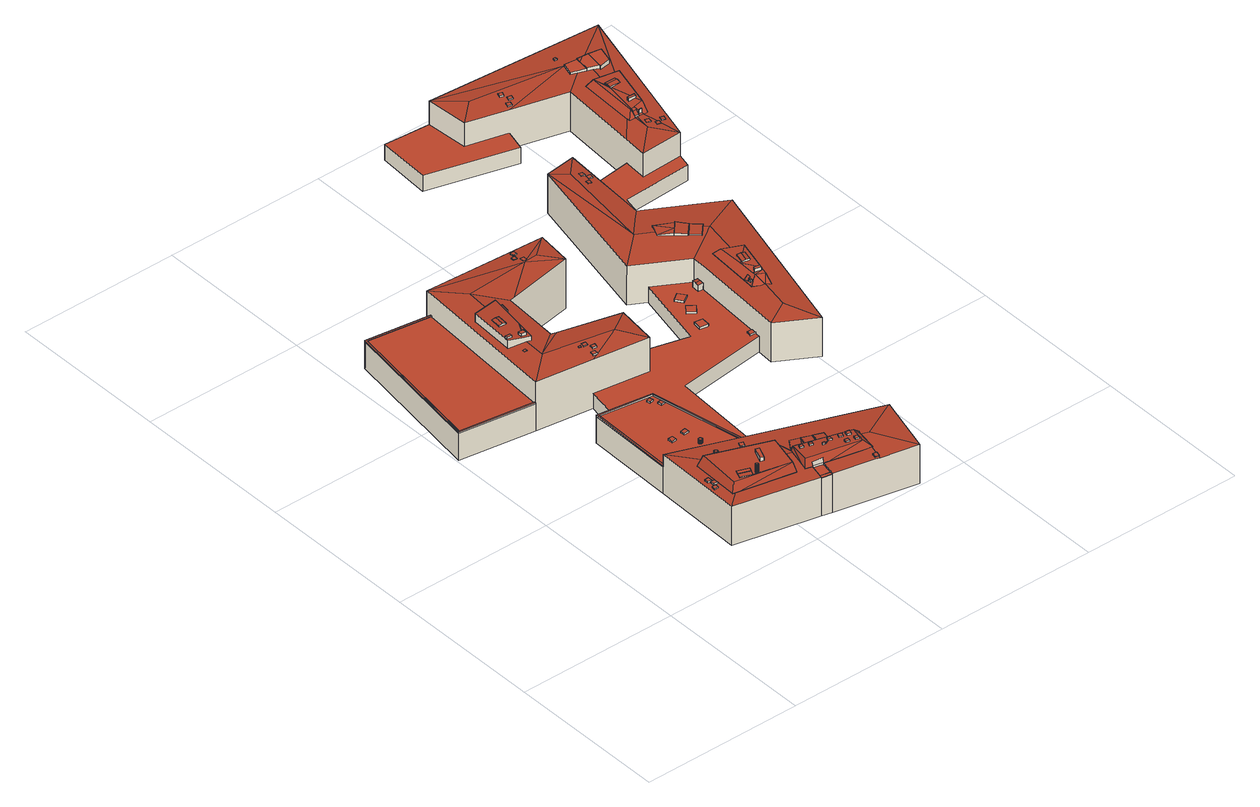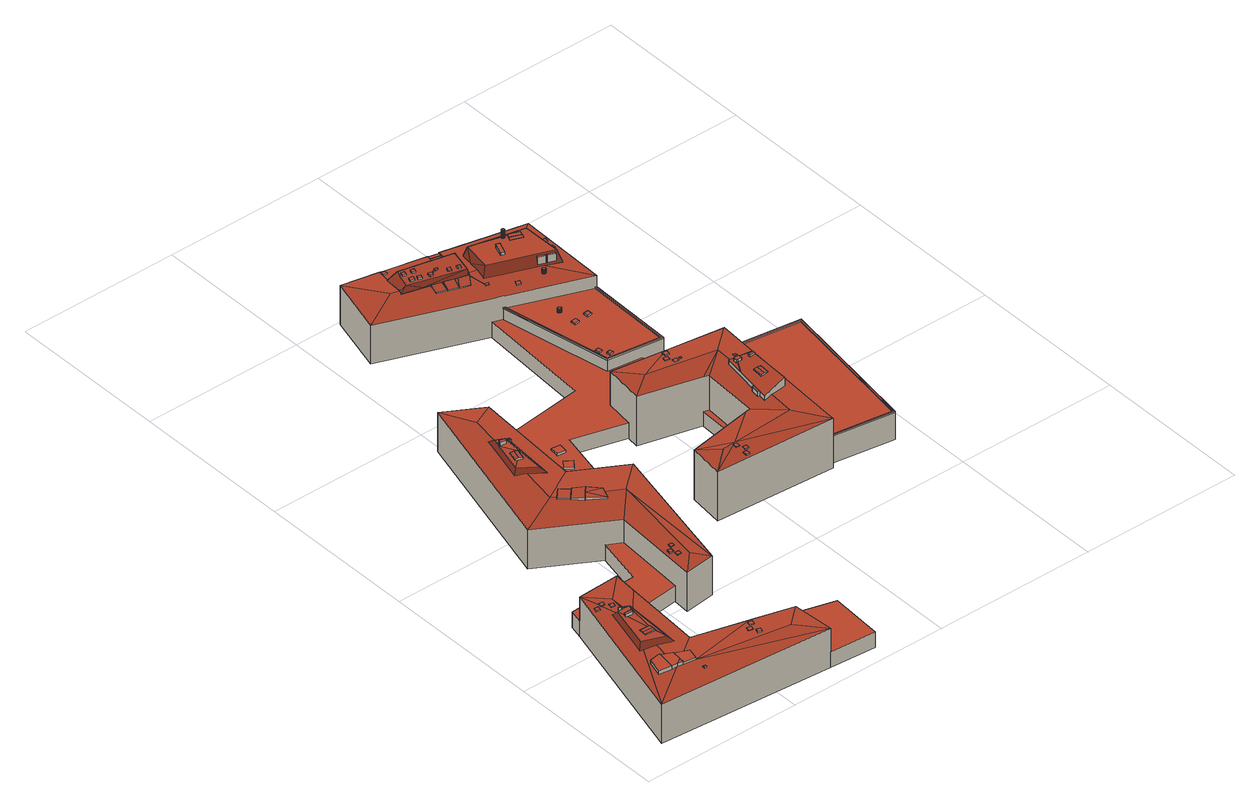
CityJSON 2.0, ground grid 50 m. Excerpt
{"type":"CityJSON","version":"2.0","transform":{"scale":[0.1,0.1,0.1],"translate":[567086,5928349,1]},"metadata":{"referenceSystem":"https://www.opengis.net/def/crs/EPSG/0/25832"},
"CityObjects":{
"building1":{"type":"Building","attributes":{"Grundfläche 2D":"9203.966258","Grundhöhe NN":"1.472"},"children":["building1-1","building1-2","building1-3","building1-4","building1-5","building1-6","building1-7","building1-8","building1-9","building1-10","building1-11","building1-12","building1-13","building1-14","building1-15","building1-16","building1-17","building1-18","building1-19","building1-20","building1-21","building1-22","building1-23","building1-24","building1-25","building1-26","building1-27","building1-28","building1-29","building1-30","building1-31","building1-32","building1-33","building1-34","building1-35","building1-36","building1-37","building1-38","building1-39","building1-40","building1-41","building1-42","building1-43","building1-44","building1-45","building1-46","building1-47","building1-48","building1-49","building1-50","building1-51","building1-52","building1-53","building1-54","building1-55","building1-56","building1-57","building1-58","building1-59","building1-60","building1-61","building1-62","building1-63"],"geometry":[{"type":"MultiSurface","lod":"3","boundaries":[[[0,1,2,3,4,5,6]],[[7,8,9,10]],[[11,12,13,14,15,16,17,18]],[[17,19,20,18]],[[21,22,23,24,25,26,27],[28,29,30,31,32,33],[34,35,36,37]],[[22,21,38,39]],[[19,17,22,39,40]],[[22,16,23]],[[22,17,16]],[[41,42,43,15,24,23,44]],[[43,45,46,44,23,16,15]],[[47,48,49,50,14,25,24,51]],[[50,52,53,54,51,24,15,14]],[[55,56,57,58,59,26,25,14,13]],[[60,61,57,56,55,13,18,20,19,40,62,63]],[[63,62,64]],[[65,66,67,68,69,70,71,72,73,61,60,74,75,76]],[[74,77,78,75]],[[79,78,77]],[[80,75,79]],[[79,75,78]],[[76,75,80,81,61,73,82,83,70,69,84,85,86]],[[87,64,62,40,39,38,88,89,59,58,57,61,81]],[[90,91,92]],[[93,94,90]],[[94,91,90]],[[95,96,97,98,99,100,101,102,103,104,105,106,107,108,109,110,111]],[[112,97,96,113,114,115,116]],[[117,118,119]],[[120,121,122,123,124,125,126,127,118,117,128,129,130]],[[131,122,121,120,130,132,133,134]],[[135,133,132]],[[136,137,138]],[[116,139,140,141,142,143,144,103,102,145,137,136,138,146,147,148,149,150,151,134,133,135,152,153,154,112],[155,156,157,158,159,160],[161,162,163,164,165]],[[166,167,168,169]],[[168,170,144,143,142,141,140,139,116,115,169],[171,172,173,174,175,176,177],[178,179,180,181,182,183,184,185]],[[186,187,167,166]],[[188,187,186]],[[189,108,107,106,187,188]],[[170,104,103,144]],[[104,170,187,106,105]],[[167,187,170,168],[190,191,192,193],[194,195,196,197,198],[199,200,201,202,203],[204,193,205,206,207,208,209,210,211,212,213,214,215,216,217,218,219,220,221,222,223,224,225,226,227,228,229,230,187]],[[187,230,204]],[[193,204,231]],[[232,193,231,233]],[[193,232,205]],[[234,235,236,237,238]],[[239,240,241,242,243]],[[244,245,246,247,248,249,250,251,252,253]],[[254,255,248,247]],[[256,250,249,257]],[[258,257,259]],[[260,256,257,258]],[[255,261,262,263,264,248]],[[265,263,262]],[[266,267,268]],[[267,269,268]],[[249,248,264,263,257],[266,268,270,271,269,267,272,273,274],[275,276,277,278],[279,280,281,282,283],[284,285,286,287,288,289],[290,291,292,293,294,295],[296,297,298,299],[300,301,302,303,304,305]],[[306,263,265]],[[307,257,306]],[[257,263,306]],[[308,257,307]],[[259,257,308]],[[309,310,311,312,313,314,315,316,317]],[[318,319,320,321,322,323,324,325]],[[326,327,328,329,330,331]],[[332,333,334]],[[335,336,337,334,333,338]],[[339,340,341,342,343,344,345,346,332,347,348]],[[332,346,345,344,349,350,333]],[[347,351,352,353]],[[354,348,347,353,355,356,357,358,359,360,361]],[[351,362,363,352]],[[364,363,362]],[[365,352,363,364]],[[366,367,368,369,370,353,352,365]],[[337,336,371,372,373,374,361,360,375,367,366]],[[338,333,350,376]],[[377,378,379,380,381]],[[335,338,382]],[[383,338,376]],[[384,382,385,386,387]],[[383,385,382]],[[383,382,338]],[[388,389,349,344,390,391,392,393,394,395,384,387,396]],[[397,395,394,398,390,344,343,342,341]],[[399,382,384,400]],[[397,401,399,402,403,404,405,406,407,408,409,410]],[[400,402,399]],[[397,410,411,412,413,414,407,406,400,384,395]],[[341,415,340,401,397]],[[339,348,354,361,374,373,399,401,340]],[[371,336,335,382,399,373,372]],[[378,377,416,417,418]],[[419,417,416]],[[420,421,422,423]],[[423,422,424]],[[425,421,420]],[[426,427,428,429,430,431,432,421,425,433,434]],[[435,436,434,433]],[[437,436,435]],[[438,439,437]],[[439,436,437]],[[440,438,441,436,442]],[[442,436,439,438,440]],[[434,436,441]],[[421,432,443,444,445,446,426,434,441,447,448]],[[449,450,451,422,421,448]],[[451,450,449,424,422]],[[452,453,454,455,456,457,458,459,460],[461,462,463,464,465,466,467],[468,469,470,471,472,473,468,457],[474,475,476,477,478,479]],[[480,481,482,483,484]],[[485,486,487,488]],[[489,490,491,492,493,494,495,496]],[[497,498,499,500,501,502,503,504,505,506,507,508,509,510,511,512,513]],[[514,515,516,517,518,519,520]],[[521,522,523,524]],[[525,526,527,528,529,530,531,532]],[[68,6,5,4,84,69]],[[68,67,0,6]],[[1,0,67,66,93,90,92,3,2]],[[84,4,3,92,85]],[[73,72,8,7,82]],[[72,71,9,8]],[[70,83,10,9,71]],[[83,82,7,10]],[[11,18,13,12]],[[89,26,59]],[[26,89,88,21,27]],[[38,21,88]],[[66,65,94,93]],[[76,86,91,94,65]],[[86,85,92,91]],[[114,113,166,169]],[[95,111,188,186,166,113,96]],[[111,110,109,108,189,188]],[[169,115,114]],[[238,237,165,164]],[[234,238,164,163]],[[163,162,161,236,235,234]],[[237,236,161,165]],[[241,240,155,160]],[[242,241,160,159]],[[157,239,243,242,159,158]],[[157,156,155,240,239]],[[100,99,251,250]],[[99,533,252,251]],[[253,252,533,534]],[[534,119,244,253]],[[246,245,244,119,118,127,126,125,124,123,122,131,255,254,247]],[[255,131,134,151,262,261]],[[265,262,151,150]],[[148,147,307,306,265,150,149]],[[147,146,308,307]],[[146,138,259,308]],[[259,138,137,258]],[[137,145,102,101,100,250,256,260,258]],[[483,482,312,311]],[[313,312,482,481]],[[481,480,484,315,314,313]],[[535,317,316,536]],[[535,537,309,317]],[[538,310,309,537]],[[487,486,321,320]],[[485,322,321,486]],[[485,488,323,322]],[[539,540,325,324]],[[540,541,318,325]],[[541,542,319,318]],[[326,331,370,369]],[[369,368,327,326]],[[368,367,375,329,328,327]],[[356,355,377,381]],[[359,358,379,378]],[[358,357,380,379]],[[357,356,381,380]],[[340,415,341]],[[355,353,416,377]],[[353,370,331,419,416]],[[419,331,330,329,418,417]],[[375,360,359,378,418,329]],[[460,459,445,444,453,452]],[[444,443,432,431,456,455,454,453]],[[428,427,458,457,456,431,430,429,543,544]],[[445,459,458,427,426]],[[520,519,545,546]],[[514,520,546,547]],[[515,514,547,548]],[[516,515,548,549]],[[60,63,550,551]],[[532,74,60,551,552,525]],[[553,77,74,532,531,554]],[[79,77,553,555]],[[80,79,555,556]],[[501,81,80,556,557,502]],[[499,498,497,513,558,559,64,87,81,501,500]],[[63,64,559,550]],[[98,97,560,561,489,562]],[[496,495,533,99,98,562,489]],[[533,495,494,534]],[[491,490,563,128,117,119,534,494,493,492]],[[130,129,128,563,490,564,565,132]],[[135,132,565,566]],[[511,510,539,324,323,488,487,320,319,112,154,153,152,135,566,567]],[[112,319,542,568,560,97]],[[535,536,569,570]],[[537,535,570,571]],[[538,537,571,572]],[[540,539,510,509,508]],[[573,541,540,508,507,574]],[[542,541,573,568]],[[490,489,561,564]],[[334,529,528,332]],[[332,528,575,576,347]],[[362,351,347,576,545,519,518]],[[362,518,517,364]],[[577,366,365,364,517,516,549]],[[530,529,334,337,366,577,578]],[[524,523,579,580]],[[503,502,557,581]],[[504,503,581,582]],[[507,506,583,574]],[[512,511,567,584]],[[513,512,584,558]],[[522,425,420,423,585,579,523]],[[425,522,521,433]],[[586,437,435,433,521,524,580]],[[438,437,586,587]],[[441,438,587,588]],[[315,484,483,311,310,448,447,441,588,569,536,316]],[[505,424,449,448,310,538,572,583,506]],[[582,585,423,424,505,504]],[[526,525,552,589]],[[527,526,589,590]],[[528,527,590,575]],[[531,530,578,554]],[[560,568,573,574,583,572,571,570,569,588,587,586,580,579,585,582,581,557,556,555,553,554,578,577,549,548,547,546,545,576,575,590,589,552,551,550,559,558,584,567,566,565,564,561]]],"semantics":{"surfaces":[{"type":"RoofSurface"},{"type":"WallSurface"},{"type":"GroundSurface"}],"values":[0,0,0,0,0,0,0,0,0,0,0,0,0,0,0,0,0,0,0,0,0,0,0,0,0,0,0,0,0,0,0,0,0,0,0,0,0,0,0,0,0,0,0,0,0,0,0,0,0,0,0,0,0,0,0,0,0,0,0,0,0,0,0,0,0,0,0,0,0,0,0,0,0,0,0,0,0,0,0,0,0,0,0,0,0,0,0,0,0,0,0,0,0,0,0,0,0,0,0,0,0,0,0,0,0,0,0,0,0,0,0,0,0,0,0,0,0,1,1,1,1,1,1,1,1,1,1,1,1,1,1,1,1,1,1,1,1,1,1,1,1,1,1,1,1,1,1,1,1,1,1,1,1,1,1,1,1,1,1,1,1,1,1,1,1,1,1,1,1,1,1,1,1,1,1,1,1,1,1,1,1,1,1,1,1,1,1,1,1,1,1,1,1,1,1,1,1,1,1,1,1,1,1,1,1,1,1,1,1,1,1,1,1,1,1,1,1,1,1,1,1,1,1,1,1,1,1,1,1,1,1,1,1,1,1,2]}}]},
"building1-1":{"type":"BuildingInstallation","parents":["building1"],"geometry":[{"type":"MultiSurface","lod":"3","boundaries":[[[591,592,593,594]],[[42,591,594,45,43]],[[592,591,42,41]],[[46,593,592,41,44]],[[594,593,46,45]]],"semantics":{"surfaces":[{"type":"RoofSurface"},{"type":"WallSurface"}],"values":[0,1,1,1,1]}}]},
"building1-2":{"type":"BuildingInstallation","parents":["building1"],"geometry":[{"type":"MultiSurface","lod":"3","boundaries":[[[595,596,597,598]],[[598,597,36,35]],[[595,598,35,34]],[[596,595,34,37]],[[597,596,37,36]]],"semantics":{"surfaces":[{"type":"RoofSurface"},{"type":"WallSurface"}],"values":[0,1,1,1,1]}}]},
"building1-3":{"type":"BuildingInstallation","parents":["building1"],"geometry":[{"type":"MultiSurface","lod":"3","boundaries":[[[599,600,601,602,603,604]],[[605,606,602,601]],[[607,605,601,600]],[[606,608,604,603,602]],[[607,600,599,604,608,609]]],"semantics":{"surfaces":[{"type":"RoofSurface"},{"type":"WallSurface"}],"values":[0,1,1,1,1]}}]},
"building1-4":{"type":"BuildingInstallation","parents":["building1"],"geometry":[{"type":"MultiSurface","lod":"3","boundaries":[[[610,611,612,613]],[[613,612,614,615]],[[610,613,615,616]],[[611,610,616,617]],[[612,611,617,614]]],"semantics":{"surfaces":[{"type":"RoofSurface"},{"type":"WallSurface"}],"values":[0,1,1,1,1]}}]},
"building1-5":{"type":"BuildingInstallation","parents":["building1"],"geometry":[{"type":"MultiSurface","lod":"3","boundaries":[[[618,619,620,621]],[[621,620,622,623]],[[618,621,623,624]],[[619,618,624,625]],[[620,619,625,622]]],"semantics":{"surfaces":[{"type":"RoofSurface"},{"type":"WallSurface"}],"values":[0,1,1,1,1]}}]},
"building1-6":{"type":"BuildingInstallation","parents":["building1"],"geometry":[{"type":"MultiSurface","lod":"3","boundaries":[[[626,627,628,629,630,631]],[[632,626,631,633]],[[49,48,47,633,631,630,629,52,50]],[[54,632,633,47,51]],[[53,628,627,626,632,54]],[[629,628,53,52]]],"semantics":{"surfaces":[{"type":"RoofSurface"},{"type":"WallSurface"}],"values":[0,0,1,1,1,1]}}]},
"building1-7":{"type":"BuildingInstallation","parents":["building1"],"geometry":[{"type":"MultiSurface","lod":"3","boundaries":[[[33,634,635,29,28]],[[30,29,635]],[[30,635,634,32,31]],[[33,32,634]]],"semantics":{"surfaces":[{"type":"RoofSurface"},{"type":"WallSurface"}],"values":[0,1,1,1]}}]},
"building1-8":{"type":"BuildingInstallation","parents":["building1"],"geometry":[{"type":"MultiSurface","lod":"3","boundaries":[[[636,637,638,639]],[[304,639,638,300,305]],[[636,639,304,303]],[[301,637,636,303,302]],[[638,637,301,300]]],"semantics":{"surfaces":[{"type":"RoofSurface"},{"type":"WallSurface"}],"values":[0,1,1,1,1]}}]},
"building1-9":{"type":"BuildingInstallation","parents":["building1"],"geometry":[{"type":"MultiSurface","lod":"3","boundaries":[[[640,641,642,643,644]],[[645,646,642,641]],[[646,647,643,642]],[[647,648,644,643]],[[648,649,645,641,640,644]]],"semantics":{"surfaces":[{"type":"RoofSurface"},{"type":"WallSurface"}],"values":[0,1,1,1,1]}}]},
"building1-10":{"type":"BuildingInstallation","parents":["building1"],"geometry":[{"type":"MultiSurface","lod":"3","boundaries":[[[650,651,652,653,654]],[[655,656,650,654]],[[652,651,657,658]],[[654,653,652,658,136,655]],[[656,657,651,650]]],"semantics":{"surfaces":[{"type":"RoofSurface"},{"type":"WallSurface"}],"values":[0,1,1,1,1]}}]},
"building1-11":{"type":"BuildingInstallation","parents":["building1"],"geometry":[{"type":"MultiSurface","lod":"3","boundaries":[[[659,660,661,662,663]],[[198,661,660,659,195,194]],[[662,661,198,197]],[[663,662,197,196]],[[659,663,196,195]]],"semantics":{"surfaces":[{"type":"RoofSurface"},{"type":"WallSurface"}],"values":[0,1,1,1,1]}}]},
"building1-12":{"type":"BuildingInstallation","parents":["building1"],"geometry":[{"type":"MultiSurface","lod":"3","boundaries":[[[664,665,666,667]],[[667,666,274,273]],[[664,667,273,272]],[[665,664,272,267]],[[274,666,665,267,266]]],"semantics":{"surfaces":[{"type":"RoofSurface"},{"type":"WallSurface"}],"values":[0,1,1,1,1]}}]},
"building1-13":{"type":"BuildingInstallation","parents":["building1"],"geometry":[{"type":"MultiSurface","lod":"3","boundaries":[[[668,669,670,671]],[[671,670,276,275]],[[668,671,275,278]],[[669,668,278,277]],[[670,669,277,276]]],"semantics":{"surfaces":[{"type":"RoofSurface"},{"type":"WallSurface"}],"values":[0,1,1,1,1]}}]},
"building1-14":{"type":"BuildingInstallation","parents":["building1"],"geometry":[{"type":"MultiSurface","lod":"3","boundaries":[[[672,673,674,675,676,677,678,679,680,681,682,683,684,685,686,687,688,689,690,691,692,693,694,695,696,697,698,699,700]],[[678,677,215,214]],[[676,675,217,216]],[[677,676,216,215]],[[679,678,214,213]],[[680,679,213,212]],[[681,680,212,211]],[[682,681,211,210]],[[683,682,210,209]],[[683,209,208]],[[684,683,208,207]],[[685,684,207,206]],[[686,685,206,205]],[[687,686,205,232]],[[688,687,232,233]],[[689,688,233,231]],[[690,689,231,204]],[[691,690,204,230]],[[692,691,230,229]],[[693,692,229,228]],[[694,693,228,227]],[[695,694,227,226]],[[696,695,226,225]],[[697,696,225,224]],[[698,697,224,223]],[[699,698,223,222]],[[700,699,222,221]],[[672,700,221,220]],[[673,672,220,219]],[[674,673,219,218]],[[675,674,218,217]]],"semantics":{"surfaces":[{"type":"RoofSurface"},{"type":"WallSurface"}],"values":[0,1,1,1,1,1,1,1,1,1,1,1,1,1,1,1,1,1,1,1,1,1,1,1,1,1,1,1,1,1,1]}}]},
"building1-15":{"type":"BuildingInstallation","parents":["building1"],"geometry":[{"type":"MultiSurface","lod":"3","boundaries":[[[701,702,703,704,705,706,707,708,709,710,711,712,713,714,715,716,717,718,719,720,721,722,723,724,725,726,727,728,729,730,731,732,733,734,735,736,737]],[[708,707,738,739]],[[709,708,739,740]],[[710,709,740,741]],[[706,705,742,743]],[[707,706,743,738]],[[711,710,741,744]],[[712,711,744,745]],[[713,712,745,746]],[[714,713,746,747]],[[715,714,747,748]],[[716,715,748,749]],[[717,716,749,750]],[[718,717,750,751]],[[719,718,751,752]],[[720,719,752,753]],[[721,720,753,754]],[[722,721,754,755]],[[723,722,755,756]],[[724,723,756,757]],[[725,724,757,758]],[[726,725,758,759]],[[727,726,759,760]],[[728,727,760,761]],[[729,728,761,762]],[[730,729,762,763]],[[731,730,763,764]],[[732,731,764,765]],[[733,732,765,766]],[[734,733,766,767]],[[735,734,767,768]],[[736,735,768,769]],[[737,736,769,770]],[[701,737,770,771]],[[702,701,771,772]],[[703,702,772,773]],[[704,703,773,774]],[[705,704,774,742]]],"semantics":{"surfaces":[{"type":"RoofSurface"},{"type":"WallSurface"}],"values":[0,1,1,1,1,1,1,1,1,1,1,1,1,1,1,1,1,1,1,1,1,1,1,1,1,1,1,1,1,1,1,1,1,1,1,1,1,1]}}]},
"building1-16":{"type":"BuildingInstallation","parents":["building1"],"geometry":[{"type":"MultiSurface","lod":"3","boundaries":[[[184,183,775,776,777]],[[185,184,777]],[[178,185,777,776,180,179]],[[775,183,182,181]],[[776,775,181,180]]],"semantics":{"surfaces":[{"type":"RoofSurface"},{"type":"WallSurface"}],"values":[0,1,1,1,1]}}]},
"building1-17":{"type":"BuildingInstallation","parents":["building1"],"geometry":[{"type":"MultiSurface","lod":"3","boundaries":[[[778,779,780,781,782]],[[288,778,782,284,289]],[[286,780,779,778,288,287]],[[285,781,780,286]],[[782,781,285,284]]],"semantics":{"surfaces":[{"type":"RoofSurface"},{"type":"WallSurface"}],"values":[0,1,1,1,1]}}]},
"building1-18":{"type":"BuildingInstallation","parents":["building1"],"geometry":[{"type":"MultiSurface","lod":"3","boundaries":[[[783,784,785,786]],[[294,786,785,290,295]],[[783,786,294,293]],[[291,784,783,293,292]],[[785,784,291,290]]],"semantics":{"surfaces":[{"type":"RoofSurface"},{"type":"WallSurface"}],"values":[0,1,1,1,1]}}]},
"building1-19":{"type":"BuildingInstallation","parents":["building1"],"geometry":[{"type":"MultiSurface","lod":"3","boundaries":[[[171,177,787,788,172]],[[788,787,174,173]],[[173,172,788]],[[174,787,177,176,175]]],"semantics":{"surfaces":[{"type":"RoofSurface"},{"type":"WallSurface"}],"values":[0,1,1,1]}}]},
"building1-20":{"type":"BuildingInstallation","parents":["building1"],"geometry":[{"type":"MultiSurface","lod":"3","boundaries":[[[789,790,791,792,793]],[[794,795,790,789]],[[120,796,792,791,790,795]],[[796,121,793,792]],[[121,794,789,793]]],"semantics":{"surfaces":[{"type":"RoofSurface"},{"type":"WallSurface"}],"values":[0,1,1,1,1]}}]},
"building1-21":{"type":"BuildingInstallation","parents":["building1"],"geometry":[{"type":"MultiSurface","lod":"3","boundaries":[[[797,798,799,800,801]],[[799,798,202,201]],[[800,799,201,200]],[[203,797,801,800,200,199]],[[798,797,203,202]]],"semantics":{"surfaces":[{"type":"RoofSurface"},{"type":"WallSurface"}],"values":[0,1,1,1,1]}}]},
"building1-22":{"type":"BuildingInstallation","parents":["building1"],"geometry":[{"type":"MultiSurface","lod":"3","boundaries":[[[802,803,804,805,806]],[[802,806,280,279]],[[282,804,803,802,279,283]],[[805,804,282,281]],[[806,805,281,280]]],"semantics":{"surfaces":[{"type":"RoofSurface"},{"type":"WallSurface"}],"values":[0,1,1,1,1]}}]},
"building1-23":{"type":"BuildingInstallation","parents":["building1"],"geometry":[{"type":"MultiSurface","lod":"3","boundaries":[[[807,808,809,810,811]],[[809,808,812,813]],[[810,809,813,814]],[[811,810,814,815]],[[812,808,807,811,815,816]]],"semantics":{"surfaces":[{"type":"RoofSurface"},{"type":"WallSurface"}],"values":[0,1,1,1,1]}}]},
"building1-24":{"type":"BuildingInstallation","parents":["building1"],"geometry":[{"type":"MultiSurface","lod":"3","boundaries":[[[817,818,819,820]],[[820,819,821,822]],[[817,820,822,823]],[[818,817,823,824]],[[819,818,824,821]]],"semantics":{"surfaces":[{"type":"RoofSurface"},{"type":"WallSurface"}],"values":[0,1,1,1,1]}}]},
"building1-25":{"type":"BuildingInstallation","parents":["building1"],"geometry":[{"type":"MultiSurface","lod":"3","boundaries":[[[825,826,827,828]],[[828,827,268,269]],[[825,828,269,271]],[[826,825,271,270]],[[827,826,270,268]]],"semantics":{"surfaces":[{"type":"RoofSurface"},{"type":"WallSurface"}],"values":[0,1,1,1,1]}}]},
"building1-26":{"type":"BuildingInstallation","parents":["building1"],"geometry":[{"type":"MultiSurface","lod":"3","boundaries":[[[829,830,831,832]],[[832,831,299,298]],[[829,832,298,297]],[[830,829,297,296]],[[831,830,296,299]]],"semantics":{"surfaces":[{"type":"RoofSurface"},{"type":"WallSurface"}],"values":[0,1,1,1,1]}}]},
"building1-27":{"type":"BuildingInstallation","parents":["building1"],"geometry":[{"type":"MultiSurface","lod":"3","boundaries":[[[833,834,835,836,837,838]],[[839,840,841,838,837,836]],[[842,834,833,838,841,843]],[[834,842,844,835]],[[836,835,844,839]]],"semantics":{"surfaces":[{"type":"RoofSurface"},{"type":"WallSurface"}],"values":[0,1,1,1,1]}}]},
"building1-28":{"type":"BuildingInstallation","parents":["building1"],"geometry":[{"type":"MultiSurface","lod":"3","boundaries":[[[845,846,847,848,849,850,851]],[[849,848,193,192]],[[851,850,849,192,191]],[[846,845,851,191,190]],[[848,847,846,190,193]]],"semantics":{"surfaces":[{"type":"RoofSurface"},{"type":"WallSurface"}],"values":[0,1,1,1,1]}}]},
"building1-29":{"type":"BuildingInstallation","parents":["building1"],"geometry":[{"type":"MultiSurface","lod":"3","boundaries":[[[852,853,854,855,856]],[[854,853,857,858]],[[859,856,855,854,858,860]],[[852,856,859,861]],[[853,852,861,857]]],"semantics":{"surfaces":[{"type":"RoofSurface"},{"type":"WallSurface"}],"values":[0,1,1,1,1]}}]},
"building1-30":{"type":"BuildingInstallation","parents":["building1"],"geometry":[{"type":"MultiSurface","lod":"3","boundaries":[[[862,863,864,865]],[[865,864,866,867]],[[862,865,867,868]],[[863,862,868,869]],[[864,863,869,866]]],"semantics":{"surfaces":[{"type":"RoofSurface"},{"type":"WallSurface"}],"values":[0,1,1,1,1]}}]},
"building1-31":{"type":"BuildingInstallation","parents":["building1"],"geometry":[{"type":"MultiSurface","lod":"3","boundaries":[[[870,871,872,873]],[[873,872,874,875]],[[870,873,875,876]],[[871,870,876,877]],[[872,871,877,874]]],"semantics":{"surfaces":[{"type":"RoofSurface"},{"type":"WallSurface"}],"values":[0,1,1,1,1]}}]},
"building1-32":{"type":"BuildingInstallation","parents":["building1"],"geometry":[{"type":"MultiSurface","lod":"3","boundaries":[[[878,879,880,881,882,883,884,885,886,887,888,889,890,891,892,893,894,895,896,897,898,899,900,901,902,903,904,905,906,907,908,909,910,911,912,913,914]],[[881,880,915,916]],[[882,881,916,917]],[[878,914,918,919]],[[879,878,919,920]],[[880,879,920,915]],[[883,882,917,921]],[[884,883,921,922]],[[885,884,922,923]],[[886,885,923,924]],[[887,886,924,925]],[[888,887,925,926]],[[889,888,926,927]],[[890,889,927,928]],[[891,890,928,929]],[[892,891,929,930]],[[893,892,930,931]],[[894,893,931,932]],[[895,894,932,933]],[[896,895,933,934]],[[897,896,934,935]],[[898,897,935,936]],[[899,898,936,937]],[[900,899,937,938]],[[901,900,938,939]],[[902,901,939,940]],[[903,902,940,941]],[[904,903,941,942]],[[905,904,942,943]],[[906,905,943,944]],[[907,906,944,945]],[[908,907,945,946]],[[909,908,946,947]],[[910,909,947,948]],[[911,910,948,949]],[[912,911,949,950]],[[913,912,950,951]],[[914,913,951,918]]],"semantics":{"surfaces":[{"type":"RoofSurface"},{"type":"WallSurface"}],"values":[0,1,1,1,1,1,1,1,1,1,1,1,1,1,1,1,1,1,1,1,1,1,1,1,1,1,1,1,1,1,1,1,1,1,1,1,1,1]}}]},
"building1-33":{"type":"BuildingInstallation","parents":["building1"],"geometry":[{"type":"MultiSurface","lod":"3","boundaries":[[[952,953,954,955]],[[955,954,956,957]],[[952,955,957,958]],[[953,952,958,959]],[[954,953,959,956]]],"semantics":{"surfaces":[{"type":"RoofSurface"},{"type":"WallSurface"}],"values":[0,1,1,1,1]}}]},
"building1-34":{"type":"BuildingInstallation","parents":["building1"],"geometry":[{"type":"MultiSurface","lod":"3","boundaries":[[[960,961,962,963]],[[963,962,964,965]],[[960,963,965,966]],[[961,960,966,967]],[[962,961,967,964]]],"semantics":{"surfaces":[{"type":"RoofSurface"},{"type":"WallSurface"}],"values":[0,1,1,1,1]}}]},
"building1-35":{"type":"BuildingInstallation","parents":["building1"],"geometry":[{"type":"MultiSurface","lod":"3","boundaries":[[[562,563,968,969]],[[969,968,491,496]],[[562,969,496,489]],[[563,562,489,490]],[[968,563,490,491]]],"semantics":{"surfaces":[{"type":"RoofSurface"},{"type":"WallSurface"}],"values":[0,1,1,1,1]}}]},
"building1-36":{"type":"BuildingInstallation","parents":["building1"],"geometry":[{"type":"MultiSurface","lod":"3","boundaries":[[[970,971,972,973]],[[973,972,390,398]],[[393,970,973,398,394]],[[971,970,393,392]],[[390,972,971,392,391]]],"semantics":{"surfaces":[{"type":"RoofSurface"},{"type":"WallSurface"}],"values":[0,1,1,1,1]}}]},
"building1-37":{"type":"BuildingInstallation","parents":["building1"],"geometry":[{"type":"MultiSurface","lod":"3","boundaries":[[[974,975,976,977,978]],[[979,980,975,974,981]],[[978,977,976,404,403]],[[402,400,981,974,978,403]],[[405,980,979,981,400,406]],[[404,976,975,980,405]]],"semantics":{"surfaces":[{"type":"RoofSurface"},{"type":"WallSurface"}],"values":[0,0,1,1,1,1]}}]},
"building1-38":{"type":"BuildingInstallation","parents":["building1"],"geometry":[{"type":"MultiSurface","lod":"3","boundaries":[[[982,983,984,985]],[[985,984,986,987]],[[982,985,987,988]],[[983,982,988,989]],[[984,983,989,986]]],"semantics":{"surfaces":[{"type":"RoofSurface"},{"type":"WallSurface"}],"values":[0,1,1,1,1]}}]},
"building1-39":{"type":"BuildingInstallation","parents":["building1"],"geometry":[{"type":"MultiSurface","lod":"3","boundaries":[[[990,991,992,993]],[[993,992,994,995]],[[990,993,995,996]],[[991,990,996,997]],[[992,991,997,994]]],"semantics":{"surfaces":[{"type":"RoofSurface"},{"type":"WallSurface"}],"values":[0,1,1,1,1]}}]},
"building1-40":{"type":"BuildingInstallation","parents":["building1"],"geometry":[{"type":"MultiSurface","lod":"3","boundaries":[[[998,999,1000,1001]],[[1001,1000,1002,1003]],[[998,1001,1003,1004]],[[999,998,1004,1005]],[[1000,999,1005,1002]]],"semantics":{"surfaces":[{"type":"RoofSurface"},{"type":"WallSurface"}],"values":[0,1,1,1,1]}}]},
"building1-41":{"type":"BuildingInstallation","parents":["building1"],"geometry":[{"type":"MultiSurface","lod":"3","boundaries":[[[1006,1007,1008,1009,1010,1011]],[[1007,1006,409,408]],[[414,1008,1007,408,407]],[[1009,1008,414,413]],[[411,1011,1010,1009,413,412]],[[409,1006,1011,411,410]]],"semantics":{"surfaces":[{"type":"RoofSurface"},{"type":"WallSurface"}],"values":[0,1,1,1,1,1]}}]},
"building1-42":{"type":"BuildingInstallation","parents":["building1"],"geometry":[{"type":"MultiSurface","lod":"3","boundaries":[[[1012,1013,1014,1015]],[[1015,1014,1016,1017]],[[1012,1015,1017,1018]],[[1013,1012,1018,1019]],[[1014,1013,1019,1016]]],"semantics":{"surfaces":[{"type":"RoofSurface"},{"type":"WallSurface"}],"values":[0,1,1,1,1]}}]},
"building1-43":{"type":"BuildingInstallation","parents":["building1"],"geometry":[{"type":"MultiSurface","lod":"3","boundaries":[[[1020,1021,1022,1023,1024,1025]],[[387,386,1021,1020,1025,388,396]],[[383,1022,1021,386,385]],[[383,376,350,349,389,1023,1022]],[[1025,1024,1023,389,388]]],"semantics":{"surfaces":[{"type":"RoofSurface"},{"type":"WallSurface"}],"values":[0,1,1,1,1]}}]},
"building1-44":{"type":"BuildingInstallation","parents":["building1"],"geometry":[{"type":"MultiSurface","lod":"3","boundaries":[[[1026,1027,1028,1029]],[[1030,1031,1029,1028]],[[1031,1032,1026,1029]],[[1027,1026,1032,1033]],[[1028,1027,1033,1030]]],"semantics":{"surfaces":[{"type":"RoofSurface"},{"type":"WallSurface"}],"values":[0,1,1,1,1]}}]},
"building1-45":{"type":"BuildingInstallation","parents":["building1"],"geometry":[{"type":"MultiSurface","lod":"3","boundaries":[[[1034,1035,1036,1037]],[[1037,1036,1038,1039]],[[1034,1037,1039,1040]],[[1035,1034,1040,1041]],[[1036,1035,1041,1038]]],"semantics":{"surfaces":[{"type":"RoofSurface"},{"type":"WallSurface"}],"values":[0,1,1,1,1]}}]},
"building1-46":{"type":"BuildingInstallation","parents":["building1"],"geometry":[{"type":"MultiSurface","lod":"3","boundaries":[[[1042,1043,1044,1045,1046,1047]],[[1045,1044,1048,1049]],[[1046,1045,1049,1050]],[[346,1051,1052,1042,1047,1046,1050]],[[1052,345,1048,1044,1043,1042]]],"semantics":{"surfaces":[{"type":"RoofSurface"},{"type":"WallSurface"}],"values":[0,1,1,1,1]}}]},
"building1-47":{"type":"BuildingInstallation","parents":["building1"],"geometry":[{"type":"MultiSurface","lod":"3","boundaries":[[[1053,1054,1055,1056]],[[1056,1055,1057,1058]],[[1058,1059,1053,1056]],[[1059,1060,1054,1053]],[[1055,1054,1060,1057]]],"semantics":{"surfaces":[{"type":"RoofSurface"},{"type":"WallSurface"}],"values":[0,1,1,1,1]}}]},
"building1-48":{"type":"BuildingInstallation","parents":["building1"],"geometry":[{"type":"MultiSurface","lod":"3","boundaries":[[[1061,1062,1063,1064]],[[498,1064,1063,497]],[[498,1065,1061,1064]],[[1062,1061,1065,1066]],[[1066,497,1063,1062]]],"semantics":{"surfaces":[{"type":"RoofSurface"},{"type":"WallSurface"}],"values":[0,1,1,1,1]}}]},
"building1-49":{"type":"BuildingInstallation","parents":["building1"],"geometry":[{"type":"MultiSurface","lod":"3","boundaries":[[[1067,1068,1069,1070]],[[1070,1069,1071,1072]],[[1067,1070,1072,1073]],[[1068,1067,1073,1074]],[[1069,1068,1074,1071]]],"semantics":{"surfaces":[{"type":"RoofSurface"},{"type":"WallSurface"}],"values":[0,1,1,1,1]}}]},
"building1-50":{"type":"BuildingInstallation","parents":["building1"],"geometry":[{"type":"MultiSurface","lod":"3","boundaries":[[[1075,1076,1077,1078]],[[1078,1077,1079,1080]],[[1075,1078,1080,1081]],[[1076,1075,1081,1082]],[[1077,1076,1082,1079]]],"semantics":{"surfaces":[{"type":"RoofSurface"},{"type":"WallSurface"}],"values":[0,1,1,1,1]}}]},
"building1-51":{"type":"BuildingInstallation","parents":["building1"],"geometry":[{"type":"MultiSurface","lod":"3","boundaries":[[[1083,1084,1085,1086]],[[1087,1083,1086,1088]],[[1085,499,500,1088,1086]],[[500,1089,1087,1088]],[[1089,1090,1084,1083,1087]],[[1090,499,1085,1084]]],"semantics":{"surfaces":[{"type":"RoofSurface"},{"type":"WallSurface"}],"values":[0,0,1,1,1,1]}}]},
"building1-52":{"type":"BuildingInstallation","parents":["building1"],"geometry":[{"type":"MultiSurface","lod":"3","boundaries":[[[1091,1092,1093,1094]],[[1094,1093,479,478]],[[1091,1094,478,477]],[[475,1092,1091,477,476]],[[479,1093,1092,475,474]]],"semantics":{"surfaces":[{"type":"RoofSurface"},{"type":"WallSurface"}],"values":[0,1,1,1,1]}}]},
"building1-53":{"type":"BuildingInstallation","parents":["building1"],"geometry":[{"type":"MultiSurface","lod":"3","boundaries":[[[1095,1096,1097,1098,1099]],[[1100,1097,1096,1095,1101,1102]],[[1098,1097,1100,1103]],[[1099,1098,1103,1104]],[[1095,1099,1104,1101]]],"semantics":{"surfaces":[{"type":"RoofSurface"},{"type":"WallSurface"}],"values":[0,1,1,1,1]}}]},
"building1-54":{"type":"BuildingInstallation","parents":["building1"],"geometry":[{"type":"MultiSurface","lod":"3","boundaries":[[[1105,1106,1107,1108]],[[1109,1106,1105,1110]],[[467,1108,1107,462,461]],[[466,465,464,1110,1105,1108,467]],[[1109,1110,464,463]],[[462,1107,1106,1109,463]]],"semantics":{"surfaces":[{"type":"RoofSurface"},{"type":"WallSurface"}],"values":[0,0,1,1,1,1]}}]},
"building1-55":{"type":"BuildingInstallation","parents":["building1"],"geometry":[{"type":"MultiSurface","lod":"3","boundaries":[[[1111,1112,1113,1114]],[[1114,1113,1115,1116]],[[1111,1114,1116,1117]],[[1112,1111,1117,1118]],[[1113,1112,1118,1115]]],"semantics":{"surfaces":[{"type":"RoofSurface"},{"type":"WallSurface"}],"values":[0,1,1,1,1]}}]},
"building1-56":{"type":"BuildingInstallation","parents":["building1"],"geometry":[{"type":"MultiSurface","lod":"3","boundaries":[[[1119,1120,1121,1122,1123,442]],[[1124,1121,1120,1119,440]],[[1122,1121,1124,1125]],[[1122,1125,1123]],[[1119,442,1123,442]]],"semantics":{"surfaces":[{"type":"RoofSurface"},{"type":"WallSurface"}],"values":[0,1,1,1,1]}}]},
"building1-57":{"type":"BuildingInstallation","parents":["building1"],"geometry":[{"type":"MultiSurface","lod":"3","boundaries":[[[1126,1127,1128,1129]],[[1127,1126,1130,1131]],[[1132,1129,1128,1133]],[[1128,1127,1131,1133]],[[1126,1129,1132,1130]]],"semantics":{"surfaces":[{"type":"RoofSurface"},{"type":"WallSurface"}],"values":[0,1,1,1,1]}}]},
"building1-58":{"type":"BuildingInstallation","parents":["building1"],"geometry":[{"type":"MultiSurface","lod":"3","boundaries":[[[1134,1135,1136,1137,1138]],[[1139,1140,1135,1134]],[[1140,1141,1136,1135]],[[1141,1142,1137,1136]],[[1142,1143,1138,1137]],[[1143,1139,1134,1138]]],"semantics":{"surfaces":[{"type":"RoofSurface"},{"type":"WallSurface"}],"values":[0,1,1,1,1,1]}}]},
"building1-59":{"type":"BuildingInstallation","parents":["building1"],"geometry":[{"type":"MultiSurface","lod":"3","boundaries":[[[1144,1145,544,543]],[[429,1146,1144,543]],[[1146,1147,1145,1144]],[[1147,428,544,1145]]],"semantics":{"surfaces":[{"type":"RoofSurface"},{"type":"WallSurface"}],"values":[0,1,1,1]}}]},
"building1-60":{"type":"BuildingInstallation","parents":["building1"],"geometry":[{"type":"MultiSurface","lod":"3","boundaries":[[[1148,1149,1150,1151,1152,1153]],[[1149,1148,1154,1155]],[[1156,1151,1150,1149,1155,450]],[[1157,1153,1152,1151,1156,451]],[[1148,1153,1157,1154]]],"semantics":{"surfaces":[{"type":"RoofSurface"},{"type":"WallSurface"}],"values":[0,1,1,1,1]}}]},
"building1-61":{"type":"BuildingInstallation","parents":["building1"],"geometry":[{"type":"MultiSurface","lod":"3","boundaries":[[[1158,1159,1160,1161]],[[1162,1163,1161,1160]],[[1163,1164,1158,1161]],[[1159,1158,1164,1165]],[[1160,1159,1165,1162]]],"semantics":{"surfaces":[{"type":"RoofSurface"},{"type":"WallSurface"}],"values":[0,1,1,1,1]}}]},
"building1-62":{"type":"BuildingInstallation","parents":["building1"],"geometry":[{"type":"MultiSurface","lod":"3","boundaries":[[[1166,1167,1168,1169,1170,1171]],[[1167,1166,473,472]],[[470,1169,1168,1167,472,471]],[[1170,1169,470,469]],[[1171,1170,469,468]],[[1166,1171,468,473]]],"semantics":{"surfaces":[{"type":"RoofSurface"},{"type":"WallSurface"}],"values":[0,1,1,1,1,1]}}]},
"building1-63":{"type":"BuildingInstallation","parents":["building1"],"geometry":[{"type":"MultiSurface","lod":"3","boundaries":[[[1172,1173,1174,1175]],[[1175,1174,1176,1177]],[[1172,1175,1177,1178]],[[1173,1172,1178,1179]],[[1174,1173,1179,1176]]],"semantics":{"surfaces":[{"type":"RoofSurface"},{"type":"WallSurface"}],"values":[0,1,1,1,1]}}]}
},
"vertices":[
[967,1119,151],[966,1118,151],[950,1100,151],[935,1084,151],[964,1061,146],[983,1081,146],[994,1093,146],[992,1038,144],[1020,1068,146],[994,1092,146],[966,1062,144],[1003,790,140],[1037,916,140],[1038,921,140],[1032,917,161],[1005,817,161],[1002,807,161],[998,791,161],[997,766,140],[984,775,142],[993,768,140],[951,792,140],[973,803,161],[973,813,160],[976,867,159],[979,949,156],[964,963,140],[954,825,140],[955,824,142],[955,825,142],[965,825,151],[964,819,151],[964,813,151],[956,813,143],[957,810,144],[960,810,148],[960,801,148],[956,802,144],[972,780,140],[982,776,142],[983,776,142],[983,822,160],[1001,818,160],[1000,816,161],[981,814,160],[998,808,161],[980,813,160],[990,897,158],[1002,894,159],[1003,893,159],[1005,893,160],[984,874,159],[1012,891,160],[1004,860,160],[982,866,159],[1032,924,140],[1013,934,143],[1011,936,143],[1007,938,142],[988,949,140],[1155,1110,133],[1031,1053,144],[967,685,141],[1011,579,133],[895,648,133],[916,1150,141],[966,1118,141],[967,1119,141],[994,1093,142],[983,1081,144],[984,1081,144],[994,1092,142],[1020,1068,143],[1015,1063,144],[935,1237,133],[857,1154,144],[906,1125,144],[955,1515,133],[902,1459,139],[861,1504,133],[765,1075,133],[919,986,133],[992,1038,141],[966,1062,141],[964,1061,141],[935,1084,142],[901,1112,142],[916,946,133],[951,792,138],[964,963,138],[950,1100,150],[901,1112,145],[935,1084,150],[966,1118,150],[916,1150,145],[370,155,136],[357,158,136],[314,123,133],[571,67,133],[580,112,136],[560,117,136],[564,134,137],[576,188,141],[549,196,141],[542,159,138],[542,158,138],[541,157,138],[541,155,138],[539,143,137],[536,129,136],[535,125,136],[534,121,136],[321,406,133],[349,160,135],[354,309,135],[385,297,137],[400,291,138],[613,103,136],[615,104,136],[613,105,136],[742,37,134],[745,49,135],[750,75,137],[743,76,137],[720,81,136],[717,82,136],[628,101,136],[625,102,136],[604,60,133],[729,33,133],[741,30,133],[753,74,137],[856,6,133],[785,124,141],[761,131,141],[905,186,133],[570,257,137],[578,196,140],[578,198,140],[480,261,138],[483,260,138],[485,259,138],[511,249,138],[513,248,138],[557,231,139],[577,192,141],[580,197,140],[582,197,140],[704,162,140],[746,151,140],[765,145,140],[761,133,141],[593,304,133],[563,315,133],[558,317,133],[611,192,140],[581,200,140],[580,200,140],[581,201,140],[602,232,138],[631,222,138],[661,210,138],[650,180,140],[650,179,140],[621,188,140],[633,221,138],[349,160,137],[358,167,166],[363,295,174],[354,309,137],[548,226,173],[383,289,168],[368,295,168],[370,301,144],[391,292,144],[389,287,166],[389,287,167],[389,287,168],[394,286,164],[396,291,145],[396,291,143],[417,283,145],[416,279,158],[415,277,168],[401,283,168],[394,285,167],[370,155,137],[528,130,167],[534,121,137],[535,125,137],[381,170,166],[386,183,167],[420,170,167],[415,157,166],[387,183,167],[386,184,167],[390,195,168],[425,182,168],[421,171,167],[477,218,171],[478,222,172],[489,218,172],[474,182,169],[464,186,169],[430,156,166],[427,157,166],[427,158,166],[427,159,166],[427,160,166],[427,160,167],[427,161,167],[427,162,167],[428,162,167],[428,163,167],[429,163,167],[430,163,167],[431,163,167],[432,163,167],[433,162,167],[434,162,167],[434,161,167],[434,160,167],[434,159,167],[434,158,167],[434,157,166],[433,157,166],[433,156,166],[432,156,166],[431,156,166],[431,155,166],[430,155,166],[429,156,166],[428,157,166],[428,156,166],[650,179,144],[650,180,144],[661,210,141],[633,221,141],[621,188,144],[580,200,144],[611,192,144],[631,222,141],[602,232,141],[581,201,144],[613,105,138],[615,104,138],[625,102,138],[628,101,138],[730,87,163],[566,124,163],[560,117,138],[580,112,138],[581,116,150],[614,109,152],[743,76,138],[753,74,138],[564,134,139],[580,191,158],[578,196,142],[578,198,142],[577,192,142],[761,131,142],[761,133,142],[746,142,158],[737,109,161],[765,145,142],[664,147,160],[663,147,159],[648,140,160],[650,147,160],[641,142,160],[643,148,160],[666,157,159],[676,155,159],[674,144,159],[729,140,159],[726,128,160],[714,131,160],[717,142,159],[707,145,159],[704,135,160],[694,138,160],[697,148,159],[698,148,159],[623,159,159],[613,162,159],[616,172,159],[617,172,159],[626,169,159],[625,167,159],[702,106,162],[692,108,162],[693,113,161],[694,118,161],[704,116,161],[703,112,161],[587,170,159],[590,180,158],[599,177,159],[597,167,159],[729,100,162],[719,102,162],[721,110,161],[721,112,161],[731,111,161],[730,109,161],[704,162,142],[582,197,142],[580,197,142],[6,856,97],[239,822,97],[239,828,97],[11,861,97],[77,1306,97],[271,1277,97],[272,1277,97],[272,1282,97],[73,1311,97],[327,682,96],[321,406,96],[326,404,96],[332,676,96],[495,653,96],[558,317,96],[563,315,96],[499,657,96],[1182,1816,146],[1173,1781,146],[1191,1774,146],[1215,1764,147],[1219,1794,147],[1221,1811,147],[1237,1414,134],[1182,1481,140],[1106,1408,134],[1165,1532,138],[1165,1543,138],[1111,1481,134],[1183,1530,140],[1267,1692,137],[1268,1692,137],[1224,1530,137],[1223,1530,137],[1212,1530,138],[1211,1530,138],[1221,1484,137],[1222,1479,137],[1368,1898,134],[1259,1694,138],[1193,1531,140],[1190,1531,140],[826,1937,134],[1182,1818,140],[1239,1808,140],[1225,1703,140],[1257,1806,139],[1295,1800,137],[1282,1752,137],[1248,1746,139],[1248,1750,139],[1230,1757,140],[1221,1704,140],[825,1937,134],[898,1864,140],[834,1808,134],[960,1774,134],[1129,1729,134],[1191,1774,138],[1173,1781,138],[1182,1816,140],[1221,1811,140],[1169,1645,138],[1172,1707,137],[1173,1718,137],[1179,1716,137],[1215,1764,139],[1189,1531,140],[1257,1806,150],[1248,1750,150],[1248,1746,150],[1282,1752,150],[1295,1800,150],[1182,1548,157],[1183,1531,140],[1183,1548,158],[1183,1531,141],[1183,1542,152],[1185,1542,152],[1195,1542,152],[1195,1531,140],[1208,1534,143],[1207,1534,143],[1199,1534,143],[1199,1537,146],[1205,1537,146],[1194,1549,159],[1193,1542,152],[1225,1553,162],[1208,1537,146],[1190,1708,157],[1199,1650,159],[1261,1688,162],[1200,1663,159],[1200,1673,159],[1232,1672,160],[1231,1649,161],[1203,1650,159],[1218,1582,161],[1222,1582,161],[1221,1574,161],[1220,1574,161],[1198,1575,159],[1199,1582,159],[1199,1583,159],[1200,1583,159],[1230,1551,137],[1239,1808,150],[1219,1794,149],[1215,1764,149],[1221,1811,149],[416,946,167],[321,891,176],[531,848,176],[602,897,167],[586,772,167],[400,951,167],[337,1126,176],[365,1131,173],[361,1107,173],[357,1080,174],[347,1014,174],[338,955,175],[325,958,176],[413,1127,167],[343,1207,176],[426,1129,167],[538,1217,176],[635,1166,167],[648,1276,167],[581,1220,176],[550,1224,175],[273,1299,167],[548,1223,176],[274,972,170],[273,973,170],[282,1114,170],[301,1118,172],[272,1282,167],[239,822,167],[414,797,167],[433,805,169],[436,807,169],[273,979,196],[273,973,196],[274,972,196],[312,962,192],[338,955,189],[347,1014,189],[365,1131,189],[282,1114,197],[274,987,196],[320,1056,192],[318,1033,192],[296,1034,194],[298,1067,195],[312,1066,193],[314,1065,193],[321,1065,192],[327,979,191],[330,979,190],[329,966,190],[326,967,190],[314,968,192],[315,980,192],[287,979,195],[276,979,196],[276,986,196],[276,987,196],[291,987,194],[291,979,194],[271,1277,94],[77,1306,94],[11,861,94],[239,828,94],[272,1277,94],[495,653,92],[332,676,92],[326,404,92],[558,317,92],[571,67,129],[604,60,129],[606,69,129],[613,103,129],[613,105,129],[614,109,129],[581,116,129],[573,77,129],[900,716,56],[901,731,56],[916,946,56],[918,970,56],[919,986,56],[814,1046,56],[762,815,56],[597,859,56],[586,772,56],[414,797,56],[391,672,56],[499,657,56],[500,654,56],[563,315,57],[593,304,57],[616,666,56],[899,700,56],[672,1784,57],[943,1709,57],[960,1774,57],[834,1808,57],[825,1937,57],[826,1937,57],[683,1948,57],[413,1127,53],[400,951,53],[416,946,53],[426,1129,53],[978,1212,56],[1011,1363,56],[1227,1373,56],[1237,1414,56],[1106,1408,56],[1111,1481,56],[952,1463,56],[935,1237,56],[581,116,136],[614,109,136],[73,1311,94],[272,1282,94],[6,856,94],[239,822,94],[563,315,92],[499,657,92],[327,682,92],[321,406,92],[357,1080,188],[361,1107,188],[826,1937,5],[683,1948,5],[672,1784,5],[943,1709,5],[960,1774,5],[1011,579,5],[1155,1110,5],[978,1212,5],[955,1515,5],[952,1463,5],[861,1504,5],[765,1075,5],[814,1046,5],[899,700,5],[895,648,5],[314,123,5],[571,67,5],[571,67,131],[604,60,131],[604,60,5],[856,6,5],[905,186,5],[593,304,5],[321,406,5],[272,1282,5],[73,1311,5],[6,856,5],[239,822,5],[327,682,5],[391,672,5],[1237,1414,5],[1368,1898,5],[1129,1729,5],[1111,1481,5],[416,946,5],[426,1129,5],[762,815,5],[597,859,5],[414,797,5],[616,666,5],[602,897,5],[635,1166,5],[648,1276,5],[273,1299,5],[1011,1363,5],[1227,1373,5],
[1001,818,170],[983,822,170],[980,813,170],[998,808,170],
[957,810,153],[956,802,153],[960,801,153],[960,810,153],
[911,1399,139],[921,1398,138],[923,1410,138],[911,1411,139],[910,1404,139],[910,1399,139],[923,1410,136],[911,1411,138],[921,1398,136],[910,1399,138],[911,1399,138],
[919,1448,139],[917,1436,139],[929,1434,138],[930,1446,138],[929,1434,135],[930,1446,135],[919,1448,137],[917,1436,137],
[940,1426,138],[928,1428,138],[926,1416,138],[938,1414,138],[926,1416,136],[938,1414,134],[940,1426,134],[928,1428,136],
[993,863,165],[998,862,164],[1004,860,163],[1012,891,163],[1003,893,165],[1002,894,165],[982,866,163],[990,897,163],
[964,813,152],[965,825,152],
[721,112,166],[719,102,166],[729,100,166],[731,111,166],
[338,221,139],[348,220,139],[348,233,139],[336,233,139],[335,221,139],[348,220,135],[348,233,135],[336,233,134],[335,221,134],[338,221,134],
[560,252,139],[569,249,139],[572,257,139],[570,257,139],[564,260,139],[564,260,137],[560,252,137],[569,249,137],[572,257,137],
[386,184,169],[387,183,169],[421,171,169],[425,182,169],[390,195,169],
[666,157,163],[663,147,164],[674,144,164],[676,155,163],
[717,142,165],[714,131,165],[726,128,165],[729,140,165],
[434,161,193],[434,162,193],[433,162,193],[432,163,193],[431,163,193],[430,163,193],[429,163,193],[428,163,193],[428,162,193],[427,162,193],[427,161,193],[427,160,193],[427,159,193],[427,158,193],[427,157,193],[428,157,193],[428,156,193],[429,156,193],[430,156,193],[430,155,193],[431,155,193],[431,156,193],[432,156,193],[433,156,193],[433,157,193],[434,157,193],[434,158,193],[434,159,193],[434,160,193],
[425,315,150],[424,315,150],[424,316,150],[423,316,150],[423,317,150],[422,317,150],[421,317,150],[420,317,150],[419,317,150],[418,317,150],[418,316,150],[417,316,150],[417,315,150],[416,315,150],[416,314,150],[415,313,150],[415,312,150],[415,311,150],[415,310,150],[416,310,150],[416,309,150],[417,308,150],[418,307,150],[419,307,150],[420,307,150],[421,307,150],[422,307,150],[423,307,150],[423,308,150],[424,308,150],[425,309,150],[425,310,150],[426,311,150],[426,312,150],[426,313,150],[425,313,150],[425,314,150],[421,317,136],[420,317,136],[419,317,136],[418,317,136],[423,317,136],[422,317,136],[418,316,136],[417,316,136],[417,315,136],[416,315,136],[416,314,136],[415,313,137],[415,312,137],[415,311,137],[415,310,137],[416,310,137],[416,309,137],[417,308,137],[418,307,137],[419,307,137],[420,307,137],[421,307,137],[422,307,137],[423,307,137],[423,308,137],[424,308,137],[425,309,137],[425,310,136],[426,311,136],[426,312,136],[426,313,136],[425,313,136],[425,314,136],[425,315,136],[424,315,136],[424,316,136],[423,316,136],
[417,283,168],[396,291,168],[394,285,168],
[626,169,162],[617,172,162],[616,172,162],[613,162,164],[623,159,164],
[694,118,166],[692,108,166],[702,106,166],[704,116,166],
[391,292,168],[370,301,168],
[733,51,139],[731,39,137],[742,37,137],[743,37,137],[745,49,139],[733,51,134],[731,39,134],[743,37,134],
[464,186,181],[474,182,181],[489,218,181],[478,222,181],[477,218,181],
[707,145,164],[698,148,164],[697,148,164],[694,138,164],[704,135,164],
[336,237,139],[342,237,139],[342,250,139],[330,250,139],[330,238,139],[342,237,135],[342,250,135],[330,250,134],[330,238,134],[336,237,134],
[497,311,139],[492,299,139],[504,294,139],[508,306,139],[504,294,136],[508,306,135],[497,311,135],[492,299,136],
[643,148,164],[641,142,164],[648,140,164],[650,147,164],
[590,180,163],[587,170,163],[597,167,163],[599,177,163],
[669,207,141],[664,209,141],[655,178,144],[684,169,144],[688,183,142],[692,198,141],[684,169,140],[688,183,139],[692,198,138],[664,209,138],[669,207,138],[655,178,140],
[385,181,169],[381,170,168],[389,167,168],[415,157,168],[420,170,169],[387,182,169],[386,183,169],
[325,204,138],[337,204,138],[338,216,138],[335,216,138],[326,216,138],[337,204,134],[338,216,134],[326,216,134],[335,216,134],[325,204,134],
[449,487,97],[450,473,97],[466,474,97],[465,489,97],[466,474,92],[465,489,92],[449,487,92],[450,473,92],
[495,621,97],[484,619,97],[486,607,97],[498,609,97],[486,607,92],[498,609,92],[495,621,92],[484,619,92],
[462,426,105],[461,426,105],[460,426,105],[459,426,105],[458,426,105],[458,425,105],[457,425,105],[456,424,105],[456,423,105],[455,422,105],[455,421,105],[455,420,105],[456,420,105],[456,419,105],[456,418,105],[457,418,105],[457,417,105],[458,417,105],[458,416,105],[459,416,105],[460,416,105],[461,416,105],[462,416,105],[463,416,105],[463,417,105],[464,417,105],[465,418,105],[465,419,105],[466,419,105],[466,420,105],[466,421,105],[466,422,105],[466,423,105],[465,423,105],[465,424,105],[464,425,105],[463,426,105],[460,426,92],[459,426,92],[458,426,92],[463,426,92],[462,426,92],[461,426,92],[458,425,92],[457,425,92],[456,424,92],[456,423,92],[455,422,92],[455,421,92],[455,420,92],[456,420,92],[456,419,92],[456,418,92],[457,418,92],[457,417,92],[458,417,92],[458,416,92],[459,416,92],[460,416,92],[461,416,92],[462,416,92],[463,416,92],[463,417,92],[464,417,92],[465,418,92],[465,419,92],[466,419,92],[466,420,92],[466,421,92],[466,422,92],[466,423,92],[465,423,92],[465,424,92],[464,425,92],
[467,644,97],[469,633,97],[481,635,97],[479,647,97],[481,635,92],[479,647,92],[467,644,92],[469,633,92],
[420,470,97],[419,485,97],[404,484,97],[405,469,97],[404,484,92],[405,469,92],[420,470,92],[419,485,92],
[606,69,131],[573,77,131],
[1199,1537,156],[1199,1534,156],[1208,1534,156],[1208,1537,156],
[1200,1663,164],[1232,1662,164],[1232,1672,162],[1216,1673,162],[1200,1673,162],[1211,1650,162],[1231,1649,162],[1199,1650,162],
[983,1823,143],[986,1834,143],[974,1838,143],[971,1826,143],[974,1838,139],[971,1826,138],[983,1823,138],[986,1834,139],
[976,1782,139],[979,1794,139],[967,1797,139],[964,1785,139],[967,1797,136],[964,1785,135],[976,1782,135],[979,1794,136],
[995,1799,140],[998,1811,140],[985,1815,140],[982,1803,140],[985,1815,138],[982,1803,137],[995,1799,137],[998,1811,137],
[1221,1574,169],[1222,1582,169],[1200,1583,169],[1199,1583,169],[1199,1582,169],[1198,1575,169],
[1181,1858,142],[1180,1851,142],[1188,1851,142],[1188,1858,142],[1188,1851,138],[1188,1858,138],[1181,1858,138],[1180,1851,138],
[1193,1542,154],[1183,1542,154],[1183,1531,145],[1195,1531,145],[1195,1537,150],[1195,1542,154],
[1204,1493,141],[1207,1505,141],[1195,1508,141],[1192,1496,141],[1195,1508,139],[1192,1496,140],[1204,1493,138],[1207,1505,138],
[1245,1490,138],[1234,1493,139],[1230,1481,139],[1242,1478,138],[1230,1481,136],[1242,1478,135],[1245,1490,135],[1234,1493,136],
[1224,1483,139],[1221,1484,139],[1212,1486,140],[1209,1474,140],[1220,1471,139],[1223,1483,139],[1212,1486,138],[1209,1474,138],[1220,1471,137],[1223,1483,137],[1224,1483,137],
[832,916,63],[816,895,63],[837,879,63],[853,900,63],[837,879,56],[853,900,56],[832,916,56],[816,895,56],
[884,732,60],[883,717,60],[900,716,60],[901,731,60],[884,732,56],[883,717,56],
[848,971,63],[826,956,63],[841,934,63],[864,949,63],[841,934,56],[864,949,56],[848,971,56],[826,956,56],
[803,849,63],[799,822,63],[826,818,63],[829,845,63],[826,818,56],[829,845,56],[803,849,56],[799,822,56],
[901,958,78],[900,947,77],[916,946,77],[917,958,78],[902,971,77],[918,970,77],[902,971,56],[900,947,56],
[276,987,201],[276,979,201],[291,979,201],[291,987,201],
[536,1261,173],[537,1261,173],[548,1261,173],[549,1273,173],[537,1274,173],[548,1261,170],[536,1261,170],[537,1261,170],[549,1273,169],[537,1274,168],
[310,1066,198],[308,1034,198],[318,1033,196],[321,1065,196],[296,1034,196],[298,1067,196],
[451,825,176],[453,837,176],[440,838,176],[439,827,176],[440,838,173],[439,827,171],[451,825,172],[453,837,173],
[550,1222,176],[550,1224,176],[551,1235,176],[539,1236,176],[538,1223,176],[551,1235,174],[539,1236,174],
[523,1244,174],[535,1243,174],[536,1255,174],[524,1255,174],[523,1244,173],[535,1243,173],[524,1255,171],[536,1255,171],
[425,847,176],[438,846,176],[439,857,176],[427,859,176],[425,848,176],[425,847,174],[438,846,174],[439,857,175],[427,859,175],[425,848,174],
[363,1079,188],[367,1106,188],[363,1079,173],[367,1106,173],
[425,819,174],[423,806,174],[433,805,174],[436,805,174],[436,807,174],[437,817,174],[425,819,170],[423,806,169],[436,805,169],[437,817,170],
[294,930,174],[302,929,175],[302,938,175],[294,938,174],[302,938,174],[294,938,173],[294,930,173],[302,929,174],
[315,980,200],[314,968,200],[326,967,200],[329,966,200],[330,979,200],[327,979,200],
[418,849,176],[419,855,176],[413,856,176],[412,850,176],[413,856,174],[412,850,174],[418,849,174],[419,855,174]
]}
